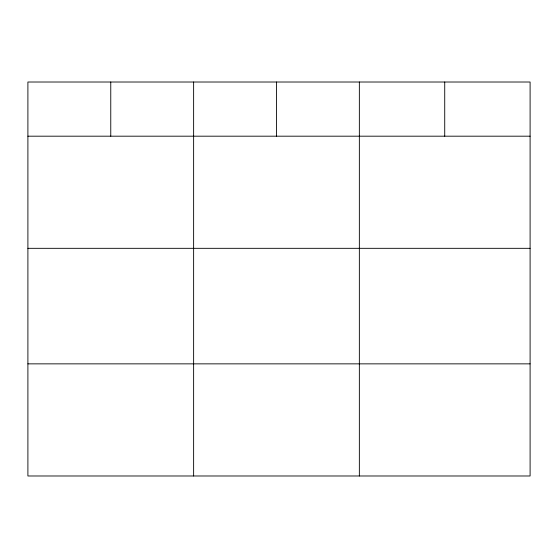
<?xml version="1.0" encoding="UTF-8"?>
<svg xmlns="http://www.w3.org/2000/svg" width="558" height="558" viewBox="0 0 558 558"><rect width="100%" height="100%" fill="white"/><g stroke="black" fill="none" stroke-linecap="round" stroke-linejoin="round"><path stroke-width="0.84" d="M530.1 248.324L530.1 82.012L27.9 82.012L27.9 475.988L530.1 475.988L530.1 248.324L27.9 248.324M27.9 136.187L530.1 136.187M27.9 363.858L530.1 363.858M444.726 82.012L444.726 136.187M359.352 82.012L359.352 475.988M276.489 82.012L276.489 136.187M193.626 82.012L193.626 475.988M110.763 82.012L110.763 136.187"/></g></svg>
